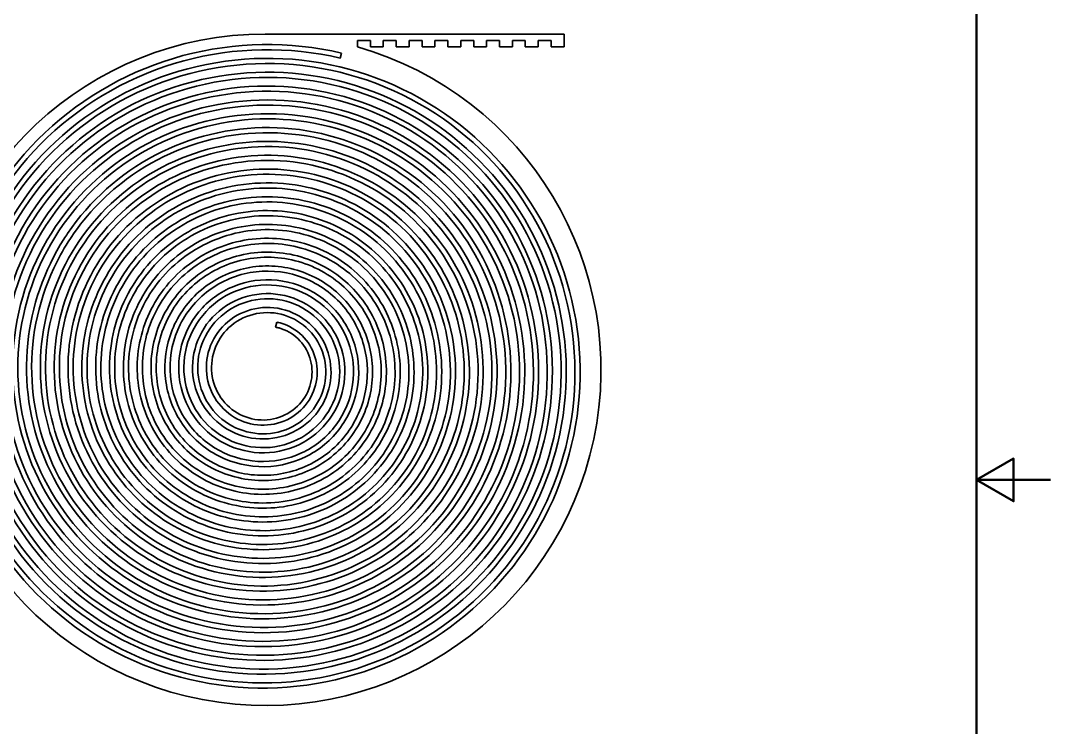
# Model space of a CAD drawing. Header units: millimetres. Extents: x 0 to 300, y 0 to 424.
# Drawn here: x 100.6 to 300, y 164.2 to 301.1 of the extents above; entities that cross this region are included whole.
import ezdxf

# ---------------------------------------------------------------- set-up
doc = ezdxf.new("R2010")
doc.units = ezdxf.units.MM
doc.header["$LTSCALE"] = 1.428571
doc.layers.add('Arêtes visibles(ISO)', color=7, linetype='Continuous', lineweight=35)
doc.layers.add('Cadre_0', color=7, linetype='Continuous', lineweight=50)

# ---------------------------------------------------------------- blocks, each defined once
blk = doc.blocks.new('Cadres Cadre par défaut')
at = {"layer": 'Cadre_0', "flags": 128}
for points in [[(10, 10), (10, 287), (200, 287), (200, 10), (10, 10)], [(210, 148.5), (200, 148.5), (205, 151.39), (205, 145.61), (200, 148.5)]]:
    blk.add_lwpolyline(points, dxfattribs=at)

msp = doc.modelspace()

# ---------------------------------------------------------------- linework, layer by layer
at = {"layer": 'Arêtes visibles(ISO)'}
for p, q in [((147.989, 298.475), (205.843, 298.475)), ((165.843, 297.225), (168.343, 297.225)), ((165.843, 295.975), (165.843, 297.225)), ((168.343, 297.225), (168.343, 295.975)), ((170.843, 297.225), (173.343, 297.225)), ((170.843, 295.975), (170.843, 297.225)), ((173.343, 297.225), (173.343, 295.975)), ((175.843, 297.225), (178.343, 297.225)), ((175.843, 295.975), (175.843, 297.225)), ((178.343, 297.225), (178.343, 295.975)), ((180.843, 297.225), (183.343, 297.225)), ((180.843, 295.975), (180.843, 297.225)), ((183.343, 297.225), (183.343, 295.975)), ((185.843, 297.225), (188.343, 297.225)), ((185.843, 295.975), (185.843, 297.225)), ((188.343, 297.225), (188.343, 295.975)), ((190.843, 297.225), (193.343, 297.225)), ((190.843, 295.975), (190.843, 297.225)), ((193.343, 297.225), (193.343, 295.975)), ((195.843, 297.225), (198.343, 297.225)), ((195.843, 295.975), (195.843, 297.225)), ((198.343, 297.225), (198.343, 295.975)), ((200.843, 297.225), (203.343, 297.225)), ((200.843, 295.975), (200.843, 297.225)), ((203.343, 297.225), (203.343, 295.975)), ((205.843, 298.475), (205.843, 295.975)), ((170.843, 295.975), (168.343, 295.975)), ((175.843, 295.975), (173.343, 295.975)), ((180.843, 295.975), (178.343, 295.975)), ((185.843, 295.975), (183.343, 295.975)), ((190.843, 295.975), (188.343, 295.975)), ((195.843, 295.975), (193.343, 295.975)), ((200.843, 295.975), (198.343, 295.975)), ((205.843, 295.975), (203.343, 295.975)), ((162.757, 294.795), (162.523, 293.823)), ((149.975, 241.723), (150.209, 242.695))]:
    msp.add_line(p, q, dxfattribs=at)
msp.add_arc((147.989, 233.475), 65, 90, 74.05763, dxfattribs=at)
for points, knots in [([(109.017, 258.789), (109.249, 259.153), (109.486, 259.514), (109.728, 259.872), (114.003, 266.192), (119.872, 271.447), (126.657, 275.011), (133.443, 278.575), (141.134, 280.439), (148.833, 280.371), (156.531, 280.302), (164.224, 278.3), (171.006, 274.583), (177.787, 270.866), (183.645, 265.441), (187.883, 258.93), (192.12, 252.42), (194.728, 244.836), (195.386, 237.061), (196.045, 229.286), (194.751, 221.336), (191.642, 214.142), (188.532, 206.948), (183.612, 200.525), (177.444, 195.635), (171.276, 190.745), (163.871, 187.398), (156.09, 185.999), (148.308, 184.6), (140.165, 185.154), (132.615, 187.611), (125.064, 190.068), (118.12, 194.425), (112.605, 200.185), (107.09, 205.945), (103.013, 213.098), (100.867, 220.814), (98.722, 228.531), (98.511, 236.797), (100.276, 244.644), (102.041, 252.492), (105.779, 259.907), (111.068, 266.014), (116.356, 272.12), (123.185, 276.907), (130.764, 279.8), (138.344, 282.693), (146.66, 283.686), (154.74, 282.647), (162.821, 281.608), (170.651, 278.539), (177.309, 273.783), (183.966, 269.026), (189.437, 262.593), (193.07, 255.223), (196.703, 247.854), (198.49, 239.563), (198.205, 231.317), (197.921, 223.071), (195.566, 214.887), (191.399, 207.725), (187.232, 200.564), (181.262, 194.44), (174.176, 190.082), (167.089, 185.724), (158.899, 183.14), (150.56, 182.648), (142.22, 182.156), (133.747, 183.758), (126.134, 187.282), (118.522, 190.806), (111.785, 196.246), (106.723, 202.978), (101.661, 209.71), (98.283, 217.721), (97, 226.08), (95.717, 234.44), (96.531, 243.132), (99.364, 251.137), (102.198, 259.143), (107.045, 266.446), (113.352, 272.184), (119.659, 277.921), (127.414, 282.082), (135.718, 284.164), (144.022, 286.246), (152.858, 286.246), (161.193, 284.146), (169.528, 282.047), (177.345, 277.851), (183.723, 272.037), (190.1, 266.223), (195.024, 258.801), (197.906, 250.63), (200.788, 242.459), (201.622, 233.555), (200.293, 224.958), (198.964, 216.362), (195.475, 208.089), (190.218, 201.115), (184.962, 194.14), (177.948, 188.478), (169.988, 184.803), (162.028, 181.129), (153.135, 179.449), (144.349, 179.976), (135.563, 180.504), (126.899, 183.239), (119.377, 187.876), (111.855, 192.513), (105.489, 199.044), (101.036, 206.717), (96.583, 214.389), (94.051, 223.188), (93.754, 232.089), (93.456, 240.989), (95.394, 249.974), (99.355, 257.989), (103.316, 266.004), (109.294, 273.032), (116.602, 278.241), (123.91, 283.451), (132.534, 286.83), (141.47, 287.97), (150.407, 289.109), (159.639, 288.006), (168.085, 284.772), (176.531, 281.539), (184.173, 276.181), (190.109, 269.313), (196.045, 262.444), (200.262, 254.078), (202.253, 245.186), (204.243, 236.294), (204.003, 226.892), (201.543, 218.082), (199.084, 209.272), (194.41, 201.071), (188.053, 194.446), (181.697, 187.82), (173.67, 182.785), (164.904, 179.941), (156.138, 177.098), (146.649, 176.453), (137.546, 178.099), (128.443, 179.744), (119.744, 183.677), (112.474, 189.452), (105.204, 195.227), (99.377, 202.834), (95.687, 211.392), (91.998, 219.949), (90.454, 229.442), (91.252, 238.762), (92.05, 248.081), (95.189, 257.21), (100.317, 265.073), (105.446, 272.937), (112.554, 279.521), (120.821, 284.042), (129.088, 288.563), (138.498, 291.013), (147.955, 291.088), (157.412, 291.164), (166.897, 288.865), (175.296, 284.444), (183.695, 280.024), (190.992, 273.49), (196.323, 265.595), (201.653, 257.699), (205.006, 248.458), (205.974, 238.947), (206.942, 229.436), (205.522, 219.672), (201.865, 210.802), (198.208, 201.931), (192.319, 193.971), (184.876, 187.861), (177.433, 181.752), (168.448, 177.506), (158.967, 175.635), (149.486, 173.765), (139.527, 174.273), (130.255, 177.117), (120.983, 179.961), (112.417, 185.136), (105.567, 192.051), (98.717, 198.965), (93.597, 207.606), (90.821, 216.971), (88.045, 226.335), (87.617, 236.405), (89.605, 246.003), (91.593, 255.601), (95.993, 264.709), (102.305, 272.253), (108.616, 279.797), (116.828, 285.763), (125.989, 289.439), (135.149, 293.116), (145.241, 294.495), (155.085, 293.4), (164.93, 292.304), (174.508, 288.736), (182.693, 283.097), (190.878, 277.458), (197.654, 269.758), (202.217, 260.889), (206.779, 252.019), (209.118, 241.996), (208.944, 231.989), (208.77, 221.982), (206.083, 212.01), (201.181, 203.244), (196.28, 194.478), (189.173, 186.936), (180.68, 181.511), (172.188, 176.085), (162.326, 172.788), (152.243, 172.02), (142.16, 171.252), (131.876, 173.015), (122.597, 177.119), (113.317, 181.223), (105.061, 187.661), (98.803, 195.692), (92.546, 203.723), (88.3, 213.332), (86.577, 223.401), (84.854, 233.47), (85.659, 243.98), (88.912, 253.7), (92.165, 263.42), (97.862, 272.33), (105.35, 279.381), (112.837, 286.431), (122.101, 291.607), (132.065, 294.288), (142.03, 296.97), (152.675, 297.151), (162.757, 294.795)], [-38.9302002, -38.9302002, -38.9302002, -38.9302002, -38.9023338, -38.9023338, -38.9023338, -38.4098992, -38.4098992, -38.4098992, -37.9174646, -37.9174646, -37.9174646, -37.42503, -37.42503, -37.42503, -36.9325954, -36.9325954, -36.9325954, -36.4401608, -36.4401608, -36.4401608, -35.9477262, -35.9477262, -35.9477262, -35.4552916, -35.4552916, -35.4552916, -34.9628569, -34.9628569, -34.9628569, -34.4704223, -34.4704223, -34.4704223, -33.9779877, -33.9779877, -33.9779877, -33.4855531, -33.4855531, -33.4855531, -32.9931185, -32.9931185, -32.9931185, -32.5006839, -32.5006839, -32.5006839, -32.0082493, -32.0082493, -32.0082493, -31.5158147, -31.5158147, -31.5158147, -31.0233801, -31.0233801, -31.0233801, -30.5309455, -30.5309455, -30.5309455, -30.0385109, -30.0385109, -30.0385109, -29.5460763, -29.5460763, -29.5460763, -29.0536417, -29.0536417, -29.0536417, -28.5612071, -28.5612071, -28.5612071, -28.0687725, -28.0687725, -28.0687725, -27.5763379, -27.5763379, -27.5763379, -27.0839033, -27.0839033, -27.0839033, -26.5914687, -26.5914687, -26.5914687, -26.0990341, -26.0990341, -26.0990341, -25.6065995, -25.6065995, -25.6065995, -25.1141649, -25.1141649, -25.1141649, -24.6217302, -24.6217302, -24.6217302, -24.1292956, -24.1292956, -24.1292956, -23.636861, -23.636861, -23.636861, -23.1444264, -23.1444264, -23.1444264, -22.6519918, -22.6519918, -22.6519918, -22.1595572, -22.1595572, -22.1595572, -21.6671226, -21.6671226, -21.6671226, -21.174688, -21.174688, -21.174688, -20.6822534, -20.6822534, -20.6822534, -20.1898188, -20.1898188, -20.1898188, -19.6973842, -19.6973842, -19.6973842, -19.2049496, -19.2049496, -19.2049496, -18.712515, -18.712515, -18.712515, -18.2200804, -18.2200804, -18.2200804, -17.7276458, -17.7276458, -17.7276458, -17.2352112, -17.2352112, -17.2352112, -16.7427766, -16.7427766, -16.7427766, -16.250342, -16.250342, -16.250342, -15.7579074, -15.7579074, -15.7579074, -15.2654728, -15.2654728, -15.2654728, -14.7730381, -14.7730381, -14.7730381, -14.2806035, -14.2806035, -14.2806035, -13.7881689, -13.7881689, -13.7881689, -13.2957343, -13.2957343, -13.2957343, -12.8032997, -12.8032997, -12.8032997, -12.3108651, -12.3108651, -12.3108651, -11.8184305, -11.8184305, -11.8184305, -11.3259959, -11.3259959, -11.3259959, -10.8335613, -10.8335613, -10.8335613, -10.3411267, -10.3411267, -10.3411267, -9.8486921, -9.8486921, -9.8486921, -9.3562575, -9.3562575, -9.3562575, -8.8638229, -8.8638229, -8.8638229, -8.3713883, -8.3713883, -8.3713883, -7.8789537, -7.8789537, -7.8789537, -7.3865191, -7.3865191, -7.3865191, -6.8940845, -6.8940845, -6.8940845, -6.4016499, -6.4016499, -6.4016499, -5.9092153, -5.9092153, -5.9092153, -5.4167807, -5.4167807, -5.4167807, -4.924346, -4.924346, -4.924346, -4.4319114, -4.4319114, -4.4319114, -3.9394768, -3.9394768, -3.9394768, -3.4470422, -3.4470422, -3.4470422, -2.9546076, -2.9546076, -2.9546076, -2.462173, -2.462173, -2.462173, -1.9697384, -1.9697384, -1.9697384, -1.4773038, -1.4773038, -1.4773038, -0.9848692, -0.9848692, -0.9848692, -0.4924346, -0.4924346, -0.4924346, 0, 0, 0, 0]), ([(162.523, 293.823), (152.561, 296.15), (142.04, 295.959), (132.201, 293.289), (122.361, 290.619), (113.222, 285.476), (105.853, 278.48), (98.484, 271.485), (92.899, 262.651), (89.743, 253.03), (86.587, 243.408), (85.866, 233.018), (87.647, 223.085), (89.429, 213.153), (93.71, 203.697), (99.97, 195.827), (106.23, 187.956), (114.456, 181.686), (123.669, 177.743), (132.882, 173.799), (143.064, 172.189), (153.01, 173.087), (162.957, 173.985), (172.649, 177.387), (180.949, 182.878), (189.249, 188.369), (196.142, 195.937), (200.826, 204.678), (205.51, 213.42), (207.978, 223.317), (207.953, 233.2), (207.928, 243.082), (205.412, 252.931), (200.717, 261.587), (196.022, 270.244), (189.158, 277.692), (180.946, 283.065), (172.735, 288.438), (163.192, 291.726), (153.449, 292.556), (143.706, 293.385), (133.782, 291.757), (124.843, 287.877), (115.905, 283.998), (107.971, 277.877), (101.965, 270.248), (95.96, 262.619), (91.895, 253.499), (90.235, 243.968), (88.575, 234.437), (89.322, 224.516), (92.373, 215.372), (95.423, 206.228), (100.77, 197.879), (107.769, 191.302), (114.768, 184.724), (123.405, 179.93), (132.653, 177.47), (141.902, 175.011), (151.743, 174.89), (161.018, 177.106), (170.292, 179.321), (178.98, 183.869), (186.066, 190.197), (193.153, 196.525), (198.623, 204.621), (201.845, 213.521), (205.068, 222.421), (206.037, 232.108), (204.656, 241.437), (203.274, 250.766), (199.545, 259.72), (193.922, 267.248), (188.3, 274.776), (180.796, 280.865), (172.306, 284.809), (163.816, 288.753), (154.356, 290.545), (145.046, 289.99), (135.736, 289.435), (126.593, 286.534), (118.691, 281.646), (110.789, 276.757), (104.143, 269.891), (99.524, 261.868), (94.906, 253.846), (92.323, 244.682), (92.066, 235.463), (91.809, 226.245), (93.876, 216.988), (98.009, 208.782), (102.141, 200.577), (108.33, 193.437), (115.833, 188.195), (123.336, 182.953), (132.138, 179.618), (141.196, 178.568), (150.254, 177.519), (159.549, 178.755), (167.987, 182.117), (176.426, 185.478), (183.992, 190.957), (189.802, 197.893), (195.613, 204.83), (199.657, 213.21), (201.473, 222.039), (203.289, 230.869), (202.874, 240.129), (200.293, 248.729), (197.711, 257.329), (192.97, 265.253), (186.641, 271.573), (180.312, 277.894), (172.409, 282.6), (163.872, 285.15), (155.335, 287.701), (146.182, 288.091), (137.491, 286.292), (128.8, 284.493), (120.59, 280.509), (113.82, 274.823), (107.051, 269.138), (101.735, 261.763), (98.487, 253.579), (95.239, 245.394), (94.064, 236.416), (95.085, 227.705), (96.106, 218.994), (99.32, 210.567), (104.333, 203.412), (109.345, 196.257), (116.146, 190.388), (123.922, 186.484), (131.699, 182.581), (140.435, 180.649), (149.098, 180.902), (157.761, 181.155), (166.333, 183.592), (173.808, 187.908), (181.283, 192.224), (187.647, 198.411), (192.16, 205.728), (196.673, 213.045), (199.328, 221.477), (199.827, 230.025), (200.325, 238.573), (198.667, 247.219), (195.064, 254.948), (191.462, 262.677), (185.922, 269.474), (179.11, 274.547), (172.299, 279.62), (164.231, 282.96), (155.862, 284.188), (147.494, 285.416), (138.842, 284.53), (130.926, 281.652), (123.01, 278.774), (115.844, 273.909), (110.265, 267.645), (104.686, 261.38), (100.704, 253.73), (98.774, 245.602), (96.843, 237.474), (96.968, 228.886), (99.117, 220.849), (101.266, 212.812), (105.434, 205.343), (111.116, 199.314), (116.797, 193.285), (123.981, 188.708), (131.81, 186.108), (139.639, 183.508), (148.098, 182.89), (156.189, 184.311), (164.28, 185.732), (171.987, 189.188), (178.407, 194.256), (184.828, 199.325), (189.95, 205.996), (193.182, 213.472), (196.414, 220.949), (197.751, 229.216), (197.052, 237.296), (196.352, 245.376), (193.617, 253.254), (189.186, 260.005), (184.755, 266.757), (178.636, 272.369), (171.562, 276.193), (164.488, 280.016), (156.473, 282.043), (148.467, 282.052), (140.461, 282.06), (132.479, 280.05), (125.458, 276.275), (118.437, 272.5), (112.391, 266.967), (108.022, 260.341), (103.653, 253.715), (100.968, 246.009), (100.27, 238.138), (99.571, 230.267), (100.86, 222.246), (103.966, 215.018), (107.073, 207.79), (111.992, 201.369), (118.129, 196.503), (124.267, 191.637), (131.61, 188.334), (139.288, 186.969), (146.965, 185.604), (154.961, 186.179), (162.334, 188.61), (169.706, 191.041), (176.441, 195.323), (181.753, 200.936), (187.065, 206.549), (190.944, 213.483), (192.947, 220.911), (194.95, 228.339), (195.074, 236.247), (193.32, 243.703), (191.566, 251.158), (187.938, 258.146), (182.879, 263.85), (177.821, 269.554), (171.341, 273.963), (164.214, 276.571), (157.087, 279.179), (149.326, 279.982), (141.85, 278.9), (134.373, 277.819), (127.194, 274.856), (121.154, 270.377), (116.676, 267.056), (112.831, 262.907), (109.843, 258.224)], [0, 0, 0, 0, 0.4944129, 0.4944129, 0.4944129, 0.9888258, 0.9888258, 0.9888258, 1.4832386, 1.4832386, 1.4832386, 1.9776515, 1.9776515, 1.9776515, 2.4720644, 2.4720644, 2.4720644, 2.9664773, 2.9664773, 2.9664773, 3.4608902, 3.4608902, 3.4608902, 3.955303, 3.955303, 3.955303, 4.4497159, 4.4497159, 4.4497159, 4.9441288, 4.9441288, 4.9441288, 5.4385417, 5.4385417, 5.4385417, 5.9329546, 5.9329546, 5.9329546, 6.4273674, 6.4273674, 6.4273674, 6.9217803, 6.9217803, 6.9217803, 7.4161932, 7.4161932, 7.4161932, 7.9106061, 7.9106061, 7.9106061, 8.405019, 8.405019, 8.405019, 8.8994318, 8.8994318, 8.8994318, 9.3938447, 9.3938447, 9.3938447, 9.8882576, 9.8882576, 9.8882576, 10.3826705, 10.3826705, 10.3826705, 10.8770833, 10.8770833, 10.8770833, 11.3714962, 11.3714962, 11.3714962, 11.8659091, 11.8659091, 11.8659091, 12.360322, 12.360322, 12.360322, 12.8547349, 12.8547349, 12.8547349, 13.3491477, 13.3491477, 13.3491477, 13.8435606, 13.8435606, 13.8435606, 14.3379735, 14.3379735, 14.3379735, 14.8323864, 14.8323864, 14.8323864, 15.3267993, 15.3267993, 15.3267993, 15.8212121, 15.8212121, 15.8212121, 16.315625, 16.315625, 16.315625, 16.8100379, 16.8100379, 16.8100379, 17.3044508, 17.3044508, 17.3044508, 17.7988637, 17.7988637, 17.7988637, 18.2932765, 18.2932765, 18.2932765, 18.7876894, 18.7876894, 18.7876894, 19.2821023, 19.2821023, 19.2821023, 19.7765152, 19.7765152, 19.7765152, 20.2709281, 20.2709281, 20.2709281, 20.7653409, 20.7653409, 20.7653409, 21.2597538, 21.2597538, 21.2597538, 21.7541667, 21.7541667, 21.7541667, 22.2485796, 22.2485796, 22.2485796, 22.7429925, 22.7429925, 22.7429925, 23.2374053, 23.2374053, 23.2374053, 23.7318182, 23.7318182, 23.7318182, 24.2262311, 24.2262311, 24.2262311, 24.720644, 24.720644, 24.720644, 25.2150569, 25.2150569, 25.2150569, 25.7094697, 25.7094697, 25.7094697, 26.2038826, 26.2038826, 26.2038826, 26.6982955, 26.6982955, 26.6982955, 27.1927084, 27.1927084, 27.1927084, 27.6871213, 27.6871213, 27.6871213, 28.1815341, 28.1815341, 28.1815341, 28.675947, 28.675947, 28.675947, 29.1703599, 29.1703599, 29.1703599, 29.6647728, 29.6647728, 29.6647728, 30.1591857, 30.1591857, 30.1591857, 30.6535985, 30.6535985, 30.6535985, 31.1480114, 31.1480114, 31.1480114, 31.6424243, 31.6424243, 31.6424243, 32.1368372, 32.1368372, 32.1368372, 32.63125, 32.63125, 32.63125, 33.1256629, 33.1256629, 33.1256629, 33.6200758, 33.6200758, 33.6200758, 34.1144887, 34.1144887, 34.1144887, 34.6089016, 34.6089016, 34.6089016, 35.1033144, 35.1033144, 35.1033144, 35.5977273, 35.5977273, 35.5977273, 36.0921402, 36.0921402, 36.0921402, 36.5865531, 36.5865531, 36.5865531, 37.080966, 37.080966, 37.080966, 37.5753788, 37.5753788, 37.5753788, 38.0697917, 38.0697917, 38.0697917, 38.5642046, 38.5642046, 38.5642046, 38.930712, 38.930712, 38.930712, 38.930712]), ([(150.209, 242.695), (150.498, 242.639), (150.784, 242.569), (151.068, 242.487), (152.569, 242.048), (153.977, 241.226), (155.116, 240.103), (156.255, 238.981), (157.124, 237.561), (157.606, 236), (158.088, 234.439), (158.182, 232.741), (157.861, 231.104), (157.54, 229.468), (156.803, 227.895), (155.724, 226.579), (154.644, 225.263), (153.222, 224.206), (151.616, 223.545), (150.01, 222.883), (148.222, 222.62), (146.46, 222.802), (144.698, 222.983), (142.966, 223.61), (141.471, 224.624), (139.977, 225.637), (138.724, 227.036), (137.871, 228.666), (137.018, 230.297), (136.569, 232.157), (136.59, 234.032), (136.611, 235.906), (137.104, 237.792), (138.027, 239.463), (138.95, 241.134), (140.301, 242.587), (141.934, 243.642), (143.567, 244.696), (145.479, 245.348), (147.45, 245.506), (149.422, 245.664), (151.45, 245.328), (153.293, 244.521), (155.136, 243.713), (156.791, 242.435), (158.054, 240.825), (159.317, 239.214), (160.185, 237.272), (160.541, 235.222), (160.897, 233.171), (160.74, 231.015), (160.072, 229.007), (159.404, 227), (158.226, 225.145), (156.663, 223.668), (155.1, 222.192), (153.153, 221.098), (151.044, 220.528), (148.935, 219.959), (146.667, 219.915), (144.506, 220.419), (142.345, 220.924), (140.295, 221.975), (138.604, 223.464), (136.912, 224.954), (135.584, 226.879), (134.787, 229.024), (133.99, 231.168), (133.726, 233.529), (134.044, 235.829), (134.361, 238.13), (135.259, 240.367), (136.647, 242.271), (138.036, 244.176), (139.913, 245.744), (142.068, 246.78), (144.223, 247.816), (146.654, 248.317), (149.077, 248.208), (151.5, 248.099), (153.912, 247.38), (156.025, 246.12), (158.139, 244.86), (159.949, 243.061), (161.232, 240.921), (162.515, 238.782), (163.269, 236.306), (163.389, 233.78), (163.509, 231.254), (162.994, 228.681), (161.89, 226.368), (160.785, 224.054), (159.093, 222.004), (156.997, 220.468), (154.902, 218.931), (152.408, 217.913), (149.801, 217.546), (147.194, 217.179), (144.479, 217.465), (141.977, 218.387), (139.474, 219.308), (137.188, 220.865), (135.397, 222.887), (133.605, 224.908), (132.311, 227.392), (131.681, 230.055), (131.051, 232.717), (131.087, 235.553), (131.8, 238.23), (132.513, 240.907), (133.904, 243.42), (135.822, 245.466), (137.74, 247.513), (140.184, 249.088), (142.874, 249.994), (145.565, 250.901), (148.498, 251.136), (151.332, 250.656), (154.165, 250.176), (156.893, 248.981), (159.19, 247.197), (161.487, 245.412), (163.347, 243.041), (164.54, 240.352), (165.733, 237.662), (166.257, 234.658), (166.033, 231.689), (165.81, 228.72), (164.839, 225.792), (163.219, 223.253), (161.599, 220.714), (159.333, 218.569), (156.675, 217.082), (154.017, 215.594), (150.972, 214.767), (147.891, 214.713), (144.811, 214.659), (141.702, 215.379), (138.932, 216.804), (136.162, 218.229), (133.737, 220.357), (131.951, 222.951), (130.165, 225.545), (129.022, 228.601), (128.672, 231.765), (128.321, 234.93), (128.765, 238.198), (129.965, 241.184), (131.166, 244.17), (133.123, 246.868), (135.62, 248.953), (138.117, 251.038), (141.149, 252.505), (144.369, 253.168), (147.589, 253.831), (150.99, 253.688), (154.174, 252.74), (157.357, 251.791), (160.317, 250.038), (162.697, 247.673), (165.078, 245.307), (166.875, 242.333), (167.864, 239.089), (168.853, 235.846), (169.031, 232.34), (168.362, 228.981), (167.692, 225.621), (166.176, 222.416), (163.975, 219.746), (161.775, 217.077), (158.894, 214.948), (155.661, 213.624), (152.427, 212.299), (148.848, 211.781), (145.338, 212.147), (141.828, 212.513), (138.396, 213.762), (135.448, 215.763), (132.5, 217.764), (130.043, 220.515), (128.376, 223.703), (126.709, 226.891), (125.837, 230.511), (125.876, 234.143), (125.916, 237.775), (126.868, 241.411), (128.637, 244.623), (130.406, 247.834), (132.989, 250.614), (136.096, 252.625), (139.202, 254.637), (142.826, 255.876), (146.549, 256.183), (150.272, 256.489), (154.086, 255.861), (157.543, 254.356), (160.999, 252.852), (164.091, 250.473), (166.447, 247.485), (168.802, 244.498), (170.416, 240.907), (171.085, 237.127), (171.753, 233.347), (171.475, 229.385), (170.265, 225.705), (169.056, 222.026), (166.918, 218.636), (164.087, 215.942), (161.256, 213.248), (157.738, 211.255), (153.937, 210.211), (150.136, 209.167), (146.058, 209.074), (142.181, 209.959), (138.304, 210.845), (134.636, 212.707), (131.613, 215.343), (128.589, 217.98), (126.218, 221.385), (124.788, 225.169), (123.359, 228.954), (122.875, 233.111), (123.41, 237.156), (123.945, 241.201), (125.498, 245.125), (127.902, 248.464), (130.306, 251.803), (133.558, 254.55), (137.286, 256.37), (141.015, 258.19), (145.213, 259.08), (149.393, 258.919), (153.574, 258.759), (157.728, 257.547), (161.365, 255.412), (165.002, 253.276), (168.115, 250.219), (170.328, 246.588), (172.54, 242.956), (173.848, 238.757), (174.082, 234.477), (174.317, 230.196), (173.477, 225.843), (171.644, 221.929), (169.812, 218.016), (166.99, 214.55), (163.498, 211.947), (160.005, 209.345), (155.847, 207.611), (151.505, 206.965), (147.162, 206.318), (142.644, 206.761), (138.479, 208.256), (134.315, 209.752), (130.513, 212.298), (127.528, 215.61), (124.543, 218.923), (122.38, 222.996), (121.308, 227.359), (120.236, 231.723), (120.257, 236.37), (121.384, 240.755), (122.512, 245.141), (124.744, 249.257), (127.835, 252.613), (130.925, 255.969), (134.868, 258.56), (139.211, 260.067), (143.554, 261.574), (148.289, 261.995), (152.862, 261.264), (157.436, 260.533), (161.839, 258.651), (165.551, 255.824), (169.262, 252.996), (172.274, 249.228), (174.222, 244.95), (176.17, 240.672), (177.048, 235.892), (176.739, 231.167), (176.43, 226.443), (174.933, 221.782), (172.408, 217.736), (169.884, 213.689), (166.335, 210.266), (162.167, 207.877), (157.999, 205.489), (153.22, 204.14), (148.383, 204.005), (143.547, 203.871), (138.663, 204.95), (134.307, 207.134), (129.951, 209.318), (126.131, 212.602), (123.306, 216.614), (120.48, 220.626), (118.655, 225.359), (118.058, 230.264), (117.461, 235.17), (118.095, 240.239), (119.902, 244.875), (121.708, 249.512), (124.684, 253.708), (128.494, 256.961), (132.305, 260.215), (136.943, 262.521), (141.872, 263.593), (146.802, 264.666), (152.014, 264.503), (156.898, 263.108), (161.783, 261.712), (166.329, 259.087), (169.997, 255.523), (173.666, 251.96), (176.449, 247.467), (178.007, 242.56), (179.565, 237.653), (179.895, 232.342), (178.941, 227.247), (177.987, 222.153), (175.752, 217.285), (172.481, 213.22), (169.21, 209.155), (164.91, 205.902), (160.074, 203.853), (155.238, 201.805), (149.875, 200.966), (144.611, 201.45), (139.347, 201.935), (134.192, 203.743), (129.754, 206.679), (125.316, 209.614), (121.604, 213.671), (119.065, 218.387), (116.527, 223.102), (115.166, 228.466), (115.158, 233.856), (115.151, 239.246), (116.497, 244.65), (119.055, 249.434), (121.613, 254.217), (125.379, 258.369), (129.923, 261.393), (134.468, 264.417), (139.783, 266.307), (145.251, 266.826), (150.72, 267.345), (156.332, 266.492), (161.428, 264.35), (166.524, 262.209), (171.093, 258.782), (174.593, 254.458), (178.092, 250.135), (180.513, 244.923), (181.559, 239.425), (182.604, 233.926), (182.271, 228.153), (180.582, 222.781), (178.893, 217.41), (175.851, 212.45), (171.799, 208.491), (167.746, 204.532), (162.689, 201.582), (157.213, 200), (151.737, 198.419), (145.852, 198.209), (140.245, 199.412), (134.638, 200.615), (129.321, 203.229), (124.923, 206.962), (120.525, 210.696), (117.055, 215.542), (114.932, 220.943), (112.81, 226.344), (112.039, 232.29), (112.727, 238.088), (113.414, 243.885), (115.559, 249.522), (118.926, 254.333), (122.293, 259.144), (126.875, 263.12), (132.148, 265.784), (137.42, 268.447), (143.373, 269.791), (149.312, 269.644), (155.251, 269.497), (161.166, 267.858), (166.36, 264.902), (171.554, 261.947), (176.017, 257.682), (179.214, 252.593), (182.412, 247.504), (184.338, 241.601), (184.752, 235.571), (185.166, 229.54), (184.066, 223.393), (181.565, 217.853), (179.064, 212.312), (175.166, 207.388), (170.315, 203.667), (165.464, 199.946), (159.669, 197.436), (153.601, 196.446), (147.534, 195.455), (141.205, 195.987), (135.357, 197.994), (129.51, 200.002), (124.155, 203.482), (119.928, 208.041), (115.701, 212.6), (112.611, 218.229), (111.033, 224.278), (109.456, 230.328), (109.394, 236.785), (110.873, 242.894), (112.351, 249.004), (115.366, 254.754), (119.581, 259.465), (123.795, 264.175), (129.2, 267.836), (135.173, 270.005), (141.146, 272.175), (147.676, 272.849), (153.999, 271.931), (160.322, 271.014), (166.427, 268.507), (171.592, 264.688), (176.758, 260.87), (180.974, 255.747), (183.735, 249.908), (186.496, 244.07), (187.796, 237.528), (187.467, 231.043), (187.137, 224.559), (185.179, 218.145), (181.805, 212.558), (178.431, 206.97), (173.647, 202.22), (168.003, 198.874), (162.358, 195.528), (155.863, 193.594), (149.273, 193.313), (142.683, 193.033), (136.01, 194.406), (130.039, 197.29), (124.069, 200.174), (118.811, 204.562), (114.893, 209.954), (110.975, 215.346), (108.405, 221.731), (107.497, 228.369), (106.589, 235.007), (107.347, 241.884), (109.698, 248.195), (112.048, 254.505), (115.988, 260.236), (121.069, 264.708), (126.15, 269.18), (132.363, 272.383), (138.988, 273.929), (145.613, 275.475), (152.637, 275.359), (159.239, 273.58), (165.841, 271.801), (172.007, 268.361), (177.008, 263.648), (182.01, 258.935), (185.835, 252.958), (188.025, 246.408), (190.214, 239.858), (190.762, 232.747), (189.589, 225.906), (188.415, 219.065), (185.521, 212.507), (181.231, 207.007), (176.941, 201.507), (171.263, 197.075), (164.851, 194.243), (158.439, 191.411), (151.305, 190.184), (144.281, 190.723), (137.258, 191.262), (130.358, 193.566), (124.395, 197.38), (118.432, 201.194), (113.417, 206.512), (109.949, 212.723), (106.481, 218.933), (104.567, 226.025), (104.447, 233.171), (104.327, 240.318), (106.002, 247.506), (109.291, 253.891), (112.58, 260.275), (117.478, 265.844), (123.423, 269.935), (129.369, 274.025), (136.351, 276.628), (143.558, 277.425), (150.765, 278.222), (158.184, 277.211), (164.943, 274.492), (171.702, 271.774), (177.79, 267.354), (182.483, 261.737), (187.176, 256.119), (190.465, 249.314), (191.951, 242.112), (193.438, 234.909), (193.117, 227.322), (191.012, 220.239), (188.906, 213.157), (185.018, 206.593), (179.79, 201.323), (174.561, 196.053), (168.002, 192.089), (160.87, 189.907), (153.738, 187.726), (146.048, 187.332), (138.699, 188.788), (131.349, 190.245), (124.355, 193.549), (118.541, 198.329), (112.727, 203.109), (108.105, 209.356), (105.228, 216.349), (102.352, 223.342), (101.228, 231.067), (102.003, 238.623), (102.735, 245.752), (105.156, 252.717), (109.017, 258.789)], [-125.6637061, -125.6637061, -125.6637061, -125.6637061, -125.5708243, -125.5708243, -125.5708243, -125.0783896, -125.0783896, -125.0783896, -124.585955, -124.585955, -124.585955, -124.0935204, -124.0935204, -124.0935204, -123.6010858, -123.6010858, -123.6010858, -123.1086512, -123.1086512, -123.1086512, -122.6162166, -122.6162166, -122.6162166, -122.123782, -122.123782, -122.123782, -121.6313474, -121.6313474, -121.6313474, -121.1389128, -121.1389128, -121.1389128, -120.6464782, -120.6464782, -120.6464782, -120.1540436, -120.1540436, -120.1540436, -119.661609, -119.661609, -119.661609, -119.1691744, -119.1691744, -119.1691744, -118.6767398, -118.6767398, -118.6767398, -118.1843052, -118.1843052, -118.1843052, -117.6918706, -117.6918706, -117.6918706, -117.199436, -117.199436, -117.199436, -116.7070014, -116.7070014, -116.7070014, -116.2145668, -116.2145668, -116.2145668, -115.7221322, -115.7221322, -115.7221322, -115.2296975, -115.2296975, -115.2296975, -114.7372629, -114.7372629, -114.7372629, -114.2448283, -114.2448283, -114.2448283, -113.7523937, -113.7523937, -113.7523937, -113.2599591, -113.2599591, -113.2599591, -112.7675245, -112.7675245, -112.7675245, -112.2750899, -112.2750899, -112.2750899, -111.7826553, -111.7826553, -111.7826553, -111.2902207, -111.2902207, -111.2902207, -110.7977861, -110.7977861, -110.7977861, -110.3053515, -110.3053515, -110.3053515, -109.8129169, -109.8129169, -109.8129169, -109.3204823, -109.3204823, -109.3204823, -108.8280477, -108.8280477, -108.8280477, -108.3356131, -108.3356131, -108.3356131, -107.8431785, -107.8431785, -107.8431785, -107.3507439, -107.3507439, -107.3507439, -106.8583093, -106.8583093, -106.8583093, -106.3658747, -106.3658747, -106.3658747, -105.8734401, -105.8734401, -105.8734401, -105.3810055, -105.3810055, -105.3810055, -104.8885708, -104.8885708, -104.8885708, -104.3961362, -104.3961362, -104.3961362, -103.9037016, -103.9037016, -103.9037016, -103.411267, -103.411267, -103.411267, -102.9188324, -102.9188324, -102.9188324, -102.4263978, -102.4263978, -102.4263978, -101.9339632, -101.9339632, -101.9339632, -101.4415286, -101.4415286, -101.4415286, -100.949094, -100.949094, -100.949094, -100.4566594, -100.4566594, -100.4566594, -99.9642248, -99.9642248, -99.9642248, -99.4717902, -99.4717902, -99.4717902, -98.9793556, -98.9793556, -98.9793556, -98.486921, -98.486921, -98.486921, -97.9944864, -97.9944864, -97.9944864, -97.5020518, -97.5020518, -97.5020518, -97.0096172, -97.0096172, -97.0096172, -96.5171826, -96.5171826, -96.5171826, -96.024748, -96.024748, -96.024748, -95.5323134, -95.5323134, -95.5323134, -95.0398787, -95.0398787, -95.0398787, -94.5474441, -94.5474441, -94.5474441, -94.0550095, -94.0550095, -94.0550095, -93.5625749, -93.5625749, -93.5625749, -93.0701403, -93.0701403, -93.0701403, -92.5777057, -92.5777057, -92.5777057, -92.0852711, -92.0852711, -92.0852711, -91.5928365, -91.5928365, -91.5928365, -91.1004019, -91.1004019, -91.1004019, -90.6079673, -90.6079673, -90.6079673, -90.1155327, -90.1155327, -90.1155327, -89.6230981, -89.6230981, -89.6230981, -89.1306635, -89.1306635, -89.1306635, -88.6382289, -88.6382289, -88.6382289, -88.1457943, -88.1457943, -88.1457943, -87.6533597, -87.6533597, -87.6533597, -87.1609251, -87.1609251, -87.1609251, -86.6684905, -86.6684905, -86.6684905, -86.1760559, -86.1760559, -86.1760559, -85.6836213, -85.6836213, -85.6836213, -85.1911866, -85.1911866, -85.1911866, -84.698752, -84.698752, -84.698752, -84.2063174, -84.2063174, -84.2063174, -83.7138828, -83.7138828, -83.7138828, -83.2214482, -83.2214482, -83.2214482, -82.7290136, -82.7290136, -82.7290136, -82.236579, -82.236579, -82.236579, -81.7441444, -81.7441444, -81.7441444, -81.2517098, -81.2517098, -81.2517098, -80.7592752, -80.7592752, -80.7592752, -80.2668406, -80.2668406, -80.2668406, -79.774406, -79.774406, -79.774406, -79.2819714, -79.2819714, -79.2819714, -78.7895368, -78.7895368, -78.7895368, -78.2971022, -78.2971022, -78.2971022, -77.8046676, -77.8046676, -77.8046676, -77.312233, -77.312233, -77.312233, -76.8197984, -76.8197984, -76.8197984, -76.3273638, -76.3273638, -76.3273638, -75.8349292, -75.8349292, -75.8349292, -75.3424946, -75.3424946, -75.3424946, -74.8500599, -74.8500599, -74.8500599, -74.3576253, -74.3576253, -74.3576253, -73.8651907, -73.8651907, -73.8651907, -73.3727561, -73.3727561, -73.3727561, -72.8803215, -72.8803215, -72.8803215, -72.3878869, -72.3878869, -72.3878869, -71.8954523, -71.8954523, -71.8954523, -71.4030177, -71.4030177, -71.4030177, -70.9105831, -70.9105831, -70.9105831, -70.4181485, -70.4181485, -70.4181485, -69.9257139, -69.9257139, -69.9257139, -69.4332793, -69.4332793, -69.4332793, -68.9408447, -68.9408447, -68.9408447, -68.4484101, -68.4484101, -68.4484101, -67.9559755, -67.9559755, -67.9559755, -67.4635409, -67.4635409, -67.4635409, -66.9711063, -66.9711063, -66.9711063, -66.4786717, -66.4786717, -66.4786717, -65.9862371, -65.9862371, -65.9862371, -65.4938025, -65.4938025, -65.4938025, -65.0013678, -65.0013678, -65.0013678, -64.5089332, -64.5089332, -64.5089332, -64.0164986, -64.0164986, -64.0164986, -63.524064, -63.524064, -63.524064, -63.0316294, -63.0316294, -63.0316294, -62.5391948, -62.5391948, -62.5391948, -62.0467602, -62.0467602, -62.0467602, -61.5543256, -61.5543256, -61.5543256, -61.061891, -61.061891, -61.061891, -60.5694564, -60.5694564, -60.5694564, -60.0770218, -60.0770218, -60.0770218, -59.5845872, -59.5845872, -59.5845872, -59.0921526, -59.0921526, -59.0921526, -58.599718, -58.599718, -58.599718, -58.1072834, -58.1072834, -58.1072834, -57.6148488, -57.6148488, -57.6148488, -57.1224142, -57.1224142, -57.1224142, -56.6299796, -56.6299796, -56.6299796, -56.137545, -56.137545, -56.137545, -55.6451104, -55.6451104, -55.6451104, -55.1526757, -55.1526757, -55.1526757, -54.6602411, -54.6602411, -54.6602411, -54.1678065, -54.1678065, -54.1678065, -53.6753719, -53.6753719, -53.6753719, -53.1829373, -53.1829373, -53.1829373, -52.6905027, -52.6905027, -52.6905027, -52.1980681, -52.1980681, -52.1980681, -51.7056335, -51.7056335, -51.7056335, -51.2131989, -51.2131989, -51.2131989, -50.7207643, -50.7207643, -50.7207643, -50.2283297, -50.2283297, -50.2283297, -49.7358951, -49.7358951, -49.7358951, -49.2434605, -49.2434605, -49.2434605, -48.7510259, -48.7510259, -48.7510259, -48.2585913, -48.2585913, -48.2585913, -47.7661567, -47.7661567, -47.7661567, -47.2737221, -47.2737221, -47.2737221, -46.7812875, -46.7812875, -46.7812875, -46.2888529, -46.2888529, -46.2888529, -45.7964183, -45.7964183, -45.7964183, -45.3039837, -45.3039837, -45.3039837, -44.811549, -44.811549, -44.811549, -44.3191144, -44.3191144, -44.3191144, -43.8266798, -43.8266798, -43.8266798, -43.3342452, -43.3342452, -43.3342452, -42.8418106, -42.8418106, -42.8418106, -42.349376, -42.349376, -42.349376, -41.8569414, -41.8569414, -41.8569414, -41.3645068, -41.3645068, -41.3645068, -40.8720722, -40.8720722, -40.8720722, -40.3796376, -40.3796376, -40.3796376, -39.887203, -39.887203, -39.887203, -39.3947684, -39.3947684, -39.3947684, -38.9302002, -38.9302002, -38.9302002, -38.9302002]), ([(109.843, 258.224), (108.806, 256.587), (107.869, 254.886), (107.047, 253.133), (103.871, 246.355), (102.415, 238.8), (102.833, 231.361), (103.252, 223.923), (105.544, 216.615), (109.425, 210.296), (113.305, 203.977), (118.765, 198.658), (125.149, 194.954), (131.534, 191.25), (138.829, 189.169), (146.172, 188.94), (153.515, 188.711), (160.889, 190.333), (167.43, 193.6), (173.971, 196.868), (179.665, 201.772), (183.852, 207.724), (188.039, 213.675), (190.711, 220.661), (191.568, 227.852), (192.425, 235.043), (191.466, 242.425), (188.821, 249.129), (186.175, 255.833), (181.849, 261.846), (176.366, 266.47), (170.882, 271.093), (164.253, 274.318), (157.266, 275.778), (150.28, 277.238), (142.95, 276.932), (136.14, 274.911), (129.331, 272.891), (123.055, 269.161), (118.044, 264.176), (113.034, 259.191), (109.298, 252.96), (107.264, 246.227), (105.229, 239.495), (104.899, 232.273), (106.297, 225.416), (107.694, 218.558), (110.815, 212.077), (115.277, 206.731), (119.739, 201.384), (125.533, 197.182), (131.966, 194.606), (138.398, 192.03), (145.457, 191.086), (152.307, 191.867), (159.157, 192.649), (165.785, 195.154), (171.415, 199.073), (177.045, 202.992), (181.667, 208.316), (184.747, 214.406), (187.827, 220.496), (189.361, 227.341), (189.183, 234.128), (189.005, 240.916), (187.117, 247.634), (183.756, 253.494), (180.396, 259.355), (175.57, 264.346), (169.86, 267.891), (164.151, 271.436), (157.569, 273.529), (150.895, 273.938), (144.222, 274.347), (137.47, 273.072), (131.434, 270.279), (125.397, 267.487), (120.087, 263.183), (116.12, 257.888), (112.152, 252.593), (109.535, 246.318), (108.56, 239.809), (107.586, 233.3), (108.256, 226.569), (110.476, 220.41), (112.695, 214.251), (116.459, 208.675), (121.31, 204.33), (126.161, 199.985), (132.089, 196.879), (138.387, 195.365), (144.685, 193.851), (151.34, 193.93), (157.569, 195.577), (163.797, 197.224), (169.587, 200.435), (174.263, 204.816), (178.938, 209.198), (182.491, 214.742), (184.516, 220.785), (186.541, 226.828), (187.035, 233.358), (185.956, 239.604), (184.876, 245.85), (182.227, 251.799), (178.334, 256.757), (174.441, 261.716), (169.314, 265.673), (163.566, 268.176), (157.818, 270.679), (151.462, 271.723), (145.25, 271.202), (139.038, 270.68), (132.981, 268.595), (127.789, 265.207), (122.598, 261.818), (118.281, 257.135), (115.336, 251.719), (112.39, 246.303), (110.822, 240.166), (110.8, 234.036), (110.778, 227.907), (112.301, 221.795), (115.174, 216.42), (118.048, 211.044), (122.265, 206.415), (127.316, 203.066), (132.367, 199.717), (138.242, 197.655), (144.243, 197.107), (150.244, 196.56), (156.358, 197.527), (161.868, 199.88), (167.378, 202.232), (172.273, 205.964), (175.984, 210.622), (179.696, 215.28), (182.219, 220.856), (183.269, 226.683), (184.32, 232.511), (183.896, 238.579), (182.066, 244.174), (180.236, 249.769), (177.003, 254.88), (172.761, 258.912), (168.52, 262.945), (163.28, 265.891), (157.667, 267.418), (152.054, 268.946), (146.079, 269.052), (140.447, 267.74), (134.815, 266.428), (129.537, 263.702), (125.229, 259.898), (120.92, 256.094), (117.588, 251.219), (115.613, 245.859), (113.638, 240.498), (113.023, 234.662), (113.823, 229.04), (114.624, 223.419), (116.839, 218.023), (120.191, 213.482), (123.543, 208.942), (128.025, 205.266), (133.099, 202.875), (138.173, 200.485), (143.828, 199.383), (149.393, 199.685), (154.959, 199.987), (160.425, 201.69), (165.152, 204.579), (169.878, 207.468), (173.856, 211.536), (176.627, 216.292), (179.399, 221.048), (180.96, 226.482), (181.141, 231.949), (181.322, 237.416), (180.125, 242.904), (177.705, 247.771), (175.286, 252.638), (171.65, 256.874), (167.239, 259.99), (162.828, 263.105), (157.651, 265.095), (152.324, 265.74), (146.998, 266.385), (141.532, 265.684), (136.57, 263.736), (131.607, 261.789), (127.158, 258.599), (123.737, 254.556), (120.316, 250.513), (117.93, 245.625), (116.844, 240.477), (115.759, 235.329), (115.976, 229.93), (117.455, 224.917), (118.933, 219.904), (121.668, 215.286), (125.324, 211.599), (128.98, 207.913), (133.549, 205.165), (138.483, 203.665), (143.417, 202.165), (148.707, 201.916), (153.728, 202.931), (158.749, 203.946), (163.491, 206.222), (167.402, 209.476), (171.313, 212.73), (174.385, 216.955), (176.27, 221.643), (178.156, 226.331), (178.85, 231.473), (178.288, 236.459), (177.727, 241.446), (175.91, 246.268), (173.069, 250.362), (170.228, 254.456), (166.368, 257.815), (161.955, 260.054), (157.542, 262.294), (152.585, 263.41), (147.673, 263.287), (142.76, 263.165), (137.902, 261.805), (133.666, 259.383), (129.431, 256.961), (125.826, 253.483), (123.265, 249.37), (120.705, 245.257), (119.194, 240.519), (118.894, 235.719), (118.595, 230.918), (119.507, 226.066), (121.507, 221.73), (123.507, 217.394), (126.59, 213.583), (130.381, 210.737), (134.171, 207.89), (138.661, 206.014), (143.314, 205.312), (147.967, 204.611), (152.773, 205.087), (157.169, 206.666), (161.565, 208.245), (165.54, 210.925), (168.636, 214.376), (171.733, 217.826), (173.943, 222.04), (175.023, 226.513), (176.102, 230.986), (176.048, 235.709), (174.884, 240.124), (173.721, 244.54), (171.449, 248.64), (168.353, 251.949), (165.256, 255.257), (161.341, 257.769), (157.078, 259.201), (152.815, 260.632), (148.213, 260.982), (143.815, 260.224), (139.418, 259.467), (135.233, 257.605), (131.75, 254.873), (128.266, 252.14), (125.489, 248.544), (123.733, 244.517), (121.977, 240.491), (121.246, 236.042), (121.609, 231.699), (121.971, 227.356), (123.427, 223.128), (125.789, 219.506), (128.151, 215.885), (131.413, 212.878), (135.18, 210.829), (138.947, 208.779), (143.211, 207.689), (147.464, 207.673), (151.718, 207.657), (155.953, 208.713), (159.675, 210.702), (163.396, 212.69), (166.596, 215.606), (168.908, 219.093), (171.22, 222.581), (172.641, 226.632), (173.018, 230.765), (173.394, 234.897), (172.727, 239.102), (171.111, 242.886), (169.495, 246.671), (166.934, 250.027), (163.743, 252.569), (160.551, 255.111), (156.736, 256.834), (152.755, 257.551), (148.774, 258.267), (144.634, 257.976), (140.822, 256.728), (137.011, 255.48), (133.536, 253.277), (130.797, 250.395), (128.059, 247.512), (126.063, 243.955), (125.03, 240.152), (123.997, 236.349), (123.929, 232.306), (124.817, 228.502), (125.706, 224.698), (127.548, 221.14), (130.113, 218.24), (132.677, 215.339), (135.958, 213.102), (139.559, 211.778), (143.161, 210.454), (147.075, 210.046), (150.839, 210.586), (154.602, 211.125), (158.208, 212.61), (161.237, 214.851), (164.265, 217.091), (166.711, 220.082), (168.299, 223.461), (169.886, 226.839), (170.613, 230.597), (170.408, 234.29), (170.204, 237.982), (169.07, 241.601), (167.155, 244.724), (165.241, 247.847), (162.551, 250.469), (159.413, 252.291), (156.276, 254.114), (152.698, 255.134), (149.106, 255.248), (145.514, 255.362), (141.915, 254.57), (138.731, 252.981), (135.547, 251.391), (132.783, 249.009), (130.754, 246.127), (128.726, 243.245), (127.437, 239.87), (127.024, 236.405), (126.61, 232.94), (127.074, 229.392), (128.342, 226.179), (129.61, 222.966), (131.681, 220.092), (134.296, 217.888), (136.911, 215.685), (140.066, 214.154), (143.38, 213.463), (146.694, 212.772), (150.16, 212.921), (153.372, 213.876), (156.584, 214.831), (159.533, 216.589), (161.882, 218.93), (164.231, 221.27), (165.974, 224.188), (166.92, 227.329), (167.866, 230.471), (168.014, 233.83), (167.362, 237.01), (166.71, 240.191), (165.261, 243.185), (163.2, 245.648), (161.139, 248.111), (158.471, 250.038), (155.52, 251.214), (152.569, 252.391), (149.342, 252.815), (146.22, 252.454), (143.099, 252.092), (140.09, 250.946), (137.543, 249.166), (134.996, 247.386), (132.916, 244.976), (131.535, 242.232), (130.154, 239.487), (129.475, 236.413), (129.561, 233.377), (129.648, 230.34), (130.499, 227.347), (132, 224.745), (133.5, 222.144), (135.646, 219.939), (138.172, 218.38), (140.698, 216.822), (143.599, 215.911), (146.528, 215.74), (149.457, 215.569), (152.407, 216.138), (155.034, 217.364), (157.661, 218.589), (159.96, 220.468), (161.67, 222.766), (163.379, 225.064), (164.497, 227.776), (164.905, 230.576), (165.314, 233.376), (165.013, 236.258), (164.055, 238.883), (163.098, 241.508), (161.485, 243.872), (159.421, 245.705), (157.358, 247.538), (154.848, 248.836), (152.196, 249.462), (149.543, 250.087), (146.753, 250.039), (144.156, 249.338), (141.558, 248.638), (139.157, 247.289), (137.228, 245.463), (135.3, 243.637), (133.847, 241.34), (133.027, 238.85), (132.208, 236.361), (132.022, 233.684), (132.477, 231.138), (132.932, 228.592), (134.025, 226.182), (135.612, 224.184), (137.2, 222.187), (139.278, 220.606), (141.592, 219.615), (143.905, 218.625), (146.45, 218.226), (148.922, 218.45), (151.393, 218.674), (153.788, 219.519), (155.828, 220.871), (157.869, 222.223), (159.55, 224.077), (160.688, 226.205), (161.825, 228.333), (162.416, 230.729), (162.406, 233.107), (162.397, 235.485), (161.788, 237.839), (160.667, 239.897), (159.546, 241.954), (157.916, 243.711), (155.981, 244.97), (154.046, 246.23), (151.812, 246.99), (149.546, 247.177), (147.28, 247.363), (144.987, 246.977), (142.936, 246.079), (140.885, 245.181), (139.08, 243.774), (137.723, 242.037), (136.366, 240.3), (135.459, 238.237), (135.096, 236.098), (134.733, 233.959), (134.912, 231.749), (135.597, 229.727), (136.282, 227.705), (137.471, 225.876), (139.009, 224.446), (140.546, 223.015), (142.43, 221.987), (144.429, 221.468), (146.428, 220.948), (148.538, 220.939), (150.51, 221.423), (152.482, 221.907), (154.312, 222.884), (155.791, 224.223), (157.271, 225.563), (158.397, 227.262), (159.051, 229.111), (159.705, 230.96), (159.885, 232.955), (159.588, 234.858), (159.29, 236.761), (158.516, 238.569), (157.37, 240.075), (156.225, 241.58), (154.713, 242.781), (153.021, 243.548), (151.33, 244.314), (149.464, 244.645), (147.646, 244.519), (145.828, 244.392), (144.062, 243.808), (142.553, 242.851), (141.043, 241.894), (139.791, 240.567), (138.934, 239.038), (138.078, 237.509), (137.616, 235.782), (137.59, 234.064), (137.563, 232.346), (137.97, 230.641), (138.747, 229.148), (139.524, 227.655), (140.668, 226.375), (142.033, 225.45), (143.397, 224.525), (144.979, 223.955), (146.584, 223.793), (148.19, 223.632), (149.817, 223.877), (151.275, 224.484), (152.732, 225.092), (154.018, 226.06), (154.99, 227.26), (155.962, 228.461), (156.618, 229.891), (156.895, 231.375), (157.173, 232.859), (157.073, 234.393), (156.622, 235.798), (156.171, 237.202), (155.372, 238.474), (154.333, 239.472), (153.294, 240.469), (152.017, 241.19), (150.662, 241.564), (150.435, 241.626), (150.206, 241.679), (149.975, 241.723)], [38.930712, 38.930712, 38.930712, 38.930712, 39.0586175, 39.0586175, 39.0586175, 39.5530304, 39.5530304, 39.5530304, 40.0474432, 40.0474432, 40.0474432, 40.5418561, 40.5418561, 40.5418561, 41.036269, 41.036269, 41.036269, 41.5306819, 41.5306819, 41.5306819, 42.0250948, 42.0250948, 42.0250948, 42.5195076, 42.5195076, 42.5195076, 43.0139205, 43.0139205, 43.0139205, 43.5083334, 43.5083334, 43.5083334, 44.0027463, 44.0027463, 44.0027463, 44.4971592, 44.4971592, 44.4971592, 44.991572, 44.991572, 44.991572, 45.4859849, 45.4859849, 45.4859849, 45.9803978, 45.9803978, 45.9803978, 46.4748107, 46.4748107, 46.4748107, 46.9692236, 46.9692236, 46.9692236, 47.4636364, 47.4636364, 47.4636364, 47.9580493, 47.9580493, 47.9580493, 48.4524622, 48.4524622, 48.4524622, 48.9468751, 48.9468751, 48.9468751, 49.441288, 49.441288, 49.441288, 49.9357008, 49.9357008, 49.9357008, 50.4301137, 50.4301137, 50.4301137, 50.9245266, 50.9245266, 50.9245266, 51.4189395, 51.4189395, 51.4189395, 51.9133524, 51.9133524, 51.9133524, 52.4077652, 52.4077652, 52.4077652, 52.9021781, 52.9021781, 52.9021781, 53.396591, 53.396591, 53.396591, 53.8910039, 53.8910039, 53.8910039, 54.3854167, 54.3854167, 54.3854167, 54.8798296, 54.8798296, 54.8798296, 55.3742425, 55.3742425, 55.3742425, 55.8686554, 55.8686554, 55.8686554, 56.3630683, 56.3630683, 56.3630683, 56.8574811, 56.8574811, 56.8574811, 57.351894, 57.351894, 57.351894, 57.8463069, 57.8463069, 57.8463069, 58.3407198, 58.3407198, 58.3407198, 58.8351327, 58.8351327, 58.8351327, 59.3295455, 59.3295455, 59.3295455, 59.8239584, 59.8239584, 59.8239584, 60.3183713, 60.3183713, 60.3183713, 60.8127842, 60.8127842, 60.8127842, 61.3071971, 61.3071971, 61.3071971, 61.8016099, 61.8016099, 61.8016099, 62.2960228, 62.2960228, 62.2960228, 62.7904357, 62.7904357, 62.7904357, 63.2848486, 63.2848486, 63.2848486, 63.7792615, 63.7792615, 63.7792615, 64.2736743, 64.2736743, 64.2736743, 64.7680872, 64.7680872, 64.7680872, 65.2625001, 65.2625001, 65.2625001, 65.756913, 65.756913, 65.756913, 66.2513259, 66.2513259, 66.2513259, 66.7457387, 66.7457387, 66.7457387, 67.2401516, 67.2401516, 67.2401516, 67.7345645, 67.7345645, 67.7345645, 68.2289774, 68.2289774, 68.2289774, 68.7233903, 68.7233903, 68.7233903, 69.2178031, 69.2178031, 69.2178031, 69.712216, 69.712216, 69.712216, 70.2066289, 70.2066289, 70.2066289, 70.7010418, 70.7010418, 70.7010418, 71.1954547, 71.1954547, 71.1954547, 71.6898675, 71.6898675, 71.6898675, 72.1842804, 72.1842804, 72.1842804, 72.6786933, 72.6786933, 72.6786933, 73.1731062, 73.1731062, 73.1731062, 73.6675191, 73.6675191, 73.6675191, 74.1619319, 74.1619319, 74.1619319, 74.6563448, 74.6563448, 74.6563448, 75.1507577, 75.1507577, 75.1507577, 75.6451706, 75.6451706, 75.6451706, 76.1395834, 76.1395834, 76.1395834, 76.6339963, 76.6339963, 76.6339963, 77.1284092, 77.1284092, 77.1284092, 77.6228221, 77.6228221, 77.6228221, 78.117235, 78.117235, 78.117235, 78.6116478, 78.6116478, 78.6116478, 79.1060607, 79.1060607, 79.1060607, 79.6004736, 79.6004736, 79.6004736, 80.0948865, 80.0948865, 80.0948865, 80.5892994, 80.5892994, 80.5892994, 81.0837122, 81.0837122, 81.0837122, 81.5781251, 81.5781251, 81.5781251, 82.072538, 82.072538, 82.072538, 82.5669509, 82.5669509, 82.5669509, 83.0613638, 83.0613638, 83.0613638, 83.5557766, 83.5557766, 83.5557766, 84.0501895, 84.0501895, 84.0501895, 84.5446024, 84.5446024, 84.5446024, 85.0390153, 85.0390153, 85.0390153, 85.5334282, 85.5334282, 85.5334282, 86.027841, 86.027841, 86.027841, 86.5222539, 86.5222539, 86.5222539, 87.0166668, 87.0166668, 87.0166668, 87.5110797, 87.5110797, 87.5110797, 88.0054926, 88.0054926, 88.0054926, 88.4999054, 88.4999054, 88.4999054, 88.9943183, 88.9943183, 88.9943183, 89.4887312, 89.4887312, 89.4887312, 89.9831441, 89.9831441, 89.9831441, 90.477557, 90.477557, 90.477557, 90.9719698, 90.9719698, 90.9719698, 91.4663827, 91.4663827, 91.4663827, 91.9607956, 91.9607956, 91.9607956, 92.4552085, 92.4552085, 92.4552085, 92.9496214, 92.9496214, 92.9496214, 93.4440342, 93.4440342, 93.4440342, 93.9384471, 93.9384471, 93.9384471, 94.43286, 94.43286, 94.43286, 94.9272729, 94.9272729, 94.9272729, 95.4216858, 95.4216858, 95.4216858, 95.9160986, 95.9160986, 95.9160986, 96.4105115, 96.4105115, 96.4105115, 96.9049244, 96.9049244, 96.9049244, 97.3993373, 97.3993373, 97.3993373, 97.8937501, 97.8937501, 97.8937501, 98.388163, 98.388163, 98.388163, 98.8825759, 98.8825759, 98.8825759, 99.3769888, 99.3769888, 99.3769888, 99.8714017, 99.8714017, 99.8714017, 100.3658145, 100.3658145, 100.3658145, 100.8602274, 100.8602274, 100.8602274, 101.3546403, 101.3546403, 101.3546403, 101.8490532, 101.8490532, 101.8490532, 102.3434661, 102.3434661, 102.3434661, 102.8378789, 102.8378789, 102.8378789, 103.3322918, 103.3322918, 103.3322918, 103.8267047, 103.8267047, 103.8267047, 104.3211176, 104.3211176, 104.3211176, 104.8155305, 104.8155305, 104.8155305, 105.3099433, 105.3099433, 105.3099433, 105.8043562, 105.8043562, 105.8043562, 106.2987691, 106.2987691, 106.2987691, 106.793182, 106.793182, 106.793182, 107.2875949, 107.2875949, 107.2875949, 107.7820077, 107.7820077, 107.7820077, 108.2764206, 108.2764206, 108.2764206, 108.7708335, 108.7708335, 108.7708335, 109.2652464, 109.2652464, 109.2652464, 109.7596593, 109.7596593, 109.7596593, 110.2540721, 110.2540721, 110.2540721, 110.748485, 110.748485, 110.748485, 111.2428979, 111.2428979, 111.2428979, 111.7373108, 111.7373108, 111.7373108, 112.2317237, 112.2317237, 112.2317237, 112.7261365, 112.7261365, 112.7261365, 113.2205494, 113.2205494, 113.2205494, 113.7149623, 113.7149623, 113.7149623, 114.2093752, 114.2093752, 114.2093752, 114.7037881, 114.7037881, 114.7037881, 115.1982009, 115.1982009, 115.1982009, 115.6926138, 115.6926138, 115.6926138, 116.1870267, 116.1870267, 116.1870267, 116.6814396, 116.6814396, 116.6814396, 117.1758525, 117.1758525, 117.1758525, 117.6702653, 117.6702653, 117.6702653, 118.1646782, 118.1646782, 118.1646782, 118.6590911, 118.6590911, 118.6590911, 119.153504, 119.153504, 119.153504, 119.6479168, 119.6479168, 119.6479168, 120.1423297, 120.1423297, 120.1423297, 120.6367426, 120.6367426, 120.6367426, 121.1311555, 121.1311555, 121.1311555, 121.6255684, 121.6255684, 121.6255684, 122.1199812, 122.1199812, 122.1199812, 122.6143941, 122.6143941, 122.6143941, 123.108807, 123.108807, 123.108807, 123.6032199, 123.6032199, 123.6032199, 124.0976328, 124.0976328, 124.0976328, 124.5920456, 124.5920456, 124.5920456, 125.0864585, 125.0864585, 125.0864585, 125.5808714, 125.5808714, 125.5808714, 125.6637061, 125.6637061, 125.6637061, 125.6637061])]:
    msp.add_open_spline(points, degree=3, knots=knots, dxfattribs=at)

# ---------------------------------------------------------------- block references
at = {"xscale": 1.428571428571429, "yscale": 1.428571428571429, "zscale": 1.428571428571429}
msp.add_blockref('Cadres Cadre par défaut', (0, 0), dxfattribs=at)

doc.saveas('drawing.dxf')
